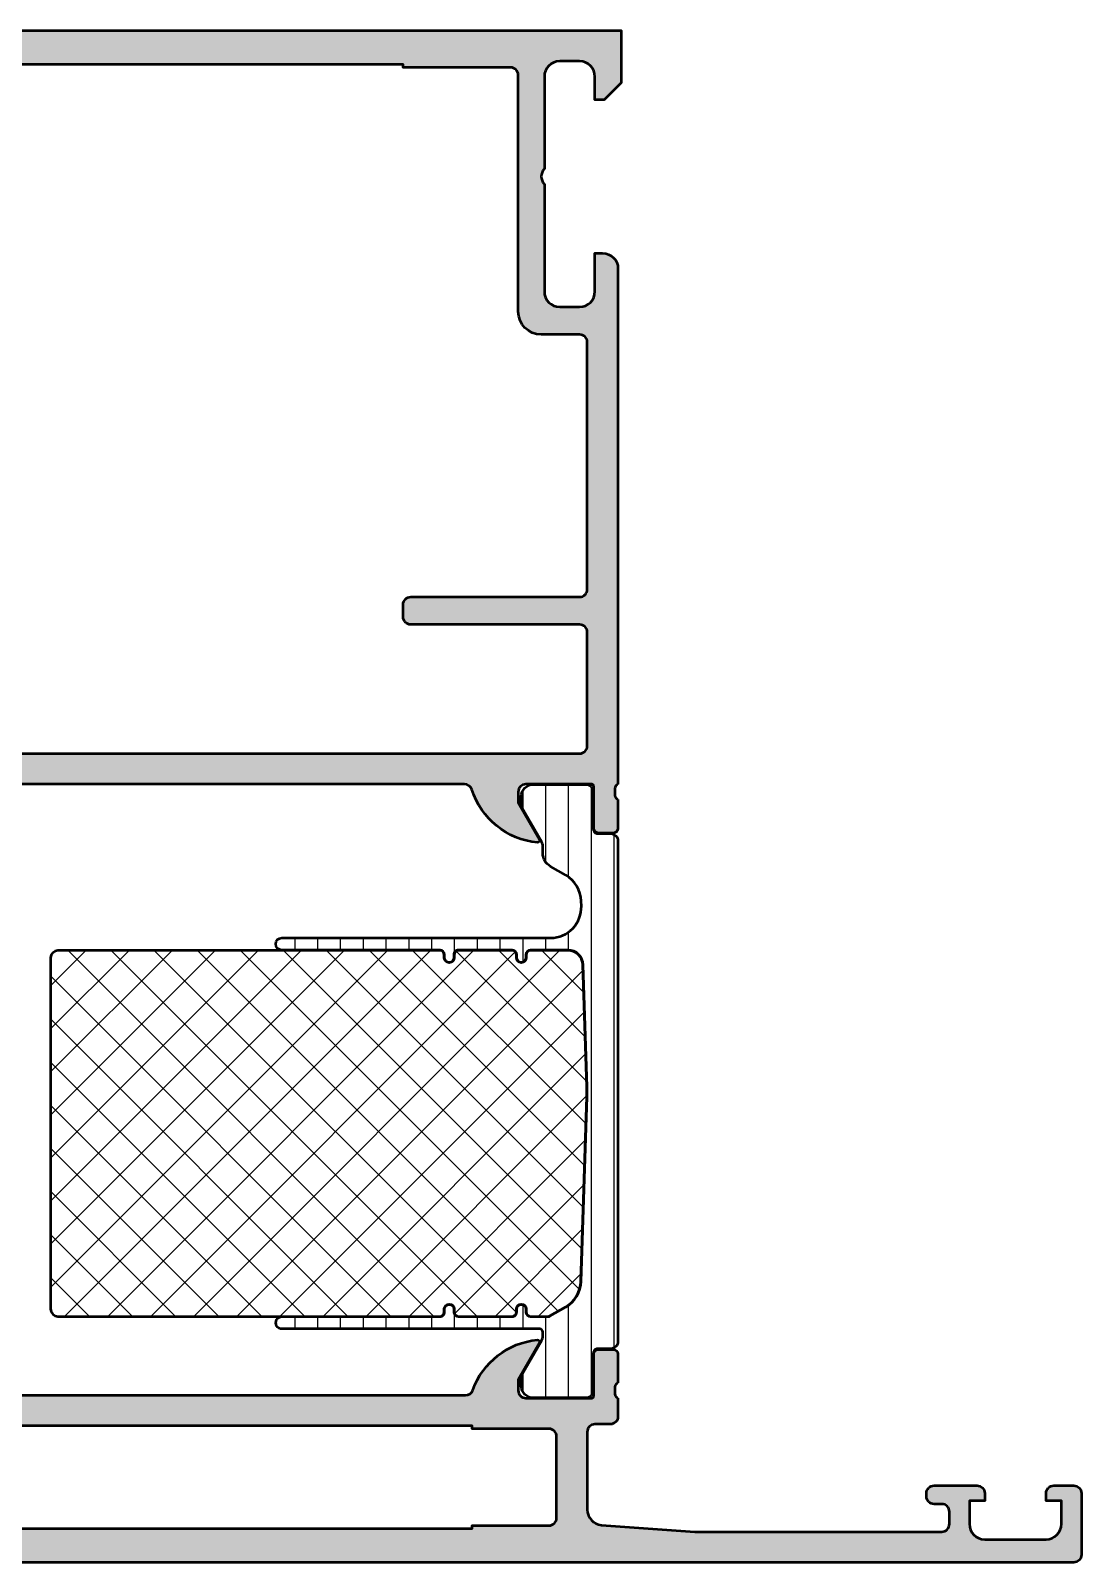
# Model space of a CAD drawing. Extents: x 0 to 130, y 0 to 100.
# Drawn here: x 61.5 to 130, y 0 to 99.8 of the extents above; entities that cross this region are included whole.
import ezdxf

# ---------------------------------------------------------------- set-up
doc = ezdxf.new("R2010")
doc.units = 0
for name, color, linetype, lineweight in [('0S-Alu contour', 7, 'Continuous', 50), ('0S-Alu hatch', 252, 'Continuous', 25), ('0S-Plastic contour', 254, 'Continuous', 50), ('0S-Plastic hatch', 253, 'Continuous', 25), ('0S-PT contour', 91, 'Continuous', 50), ('0S-PT hatch', 103, 'Continuous', 25)]:
    doc.layers.add(name, color=color, linetype=linetype, lineweight=lineweight)

# ---------------------------------------------------------------- blocks, each defined once
blk = doc.blocks.new('438720__6E49AAD1_812F_4431_8032_CE13B08789B0_')
at = {"layer": '0S-Alu hatch'}
h = blk.add_hatch(color=256, dxfattribs=at)
edge = h.paths.add_edge_path()
edge.add_arc((25.5, 97.1), 0.5, 0, 89.99999999999837)
edge.add_line((25.50000000000002, 97.60000000000001), (0.5, 97.60000000000001))
edge.add_ellipse((0.5, 98.10000000000002), major_axis=(-0.5, 0), ratio=1, start_angle=0, end_angle=90, ccw=False)
edge.add_line((0, 98.10000000000002), (0, 99.30000000000003))
edge.add_ellipse((0.4999999999999716, 99.29999999999998), major_axis=(-0.4999999999999716, 0), ratio=1, start_angle=269.9999999999935, end_angle=360, ccw=False)
edge.add_line((0.5000000000000285, 99.79999999999995), (100, 99.8))
edge.add_line((100, 99.8), (100, 96.4))
edge.add_line((100, 96.4), (98.9, 95.29999999999998))
edge.add_line((98.9, 95.29999999999998), (98.3, 95.29999999999998))
edge.add_line((98.3, 95.29999999999998), (98.3, 96.79999999999998))
edge.add_arc((97.3, 96.79999999999998), 1.000000000000003, 0, 90)
edge.add_line((97.3, 97.80000000000001), (96, 97.80000000000001))
edge.add_arc((96, 96.79999999999998), 1, 90, 180)
edge.add_line((95, 96.79999999999998), (95, 90.8))
edge.add_arc((95.525, 90.29999999999998), 0.724999999999999, 136.3971810272967, 223.6028189727033)
edge.add_line((95, 89.8), (95, 82.79999999999998))
edge.add_arc((96, 82.79999999999998), 1, 180, 270)
edge.add_line((96, 81.79999999999998), (97.3, 81.79999999999998))
edge.add_arc((97.3, 82.79999999999998), 1, 270, 360)
edge.add_line((98.3, 82.79999999999998), (98.3, 85.29999999999998))
edge.add_line((98.3, 85.29999999999998), (98.8, 85.29999999999998))
edge.add_ellipse((98.8, 84.29999999999998), major_axis=(-1, 0), ratio=1, start_angle=180, end_angle=270, ccw=False)
edge.add_line((99.8, 84.29999999999998), (99.8, 50.69999999999799))
edge.add_arc((99.87883644654246, 50.43247940800686), 0.2788950563253682, 106.419876419491, 181.1645893740978)
edge.add_line((99.59999900000147, 50.42681100000852), (99.59999900000147, 49.97321700000853))
edge.add_arc((99.87886709564464, 49.96755634053146), 0.2789255417371507, 178.8371299271119, 253.5754054446465)
edge.add_line((99.80000000000148, 49.70001300000852), (99.80000000000148, 47.82000200000001))
edge.add_ellipse((99.50000000000146, 47.82000200000001), major_axis=(-0.3000000000000078, 0), ratio=1, start_angle=90, end_angle=180, ccw=False)
edge.add_line((99.50000000000146, 47.520002), (98.5200256809587, 47.520002))
edge.add_ellipse((98.5200256809587, 47.82000200000001), major_axis=(-0.3000000000000043, 0), ratio=1, start_angle=0, end_angle=89.99999999999733, ccw=False)
edge.add_line((98.22002568095868, 47.820002), (98.22002568095868, 50.57999999999999))
edge.add_arc((98.10002568095764, 50.57999999999999), 0.1200000000010419, 0, 90)
edge.add_line((98.10002568095764, 50.70000000000104), (93.8, 50.70000000000102))
edge.add_arc((93.79999999999998, 50.20000000000102), 0.5, 89.99999999999837, 180)
edge.add_line((93.29999999999998, 50.20000000000102), (93.3, 49.50000000000102))
edge.add_line((93.3, 49.50000000000102), (94.68149545762235, 47.10717967697347))
edge.add_ellipse((94.5618802153517, 47.03811978464934), major_axis=(-0.1381197846482841, 0), ratio=1, start_angle=84.377422449204, end_angle=209.9999999999961, ccw=False)
edge.add_ellipse((95.03822324117381, 51.87660886184879), major_axis=(-4.999999999999929, 0), ratio=1, start_angle=17.74841635606981, end_angle=84.37742244920628, ccw=False)
edge.add_arc((89.80000000000146, 50.20000000000146), 0.4999999999985295, 17.74841635607268, 90.00000000000325)
edge.add_line((89.80000000000145, 50.69999999999999), (36.00000000000001, 50.69999999999978))
edge.add_arc((35.99999999999982, 50.20000000000041), 0.4999999999993677, 89.9999999999772, 162.2515836439081)
edge.add_ellipse((30.76177675882616, 51.87660886184838), major_axis=(-5.000000000000544, 0), ratio=1, start_angle=95.62257755079332, end_angle=162.2515836439298, ccw=False)
edge.add_ellipse((31.23811978464828, 47.0381197846483), major_axis=(-0.1381197846482827, 0), ratio=1, start_angle=-29.99999999999102, end_angle=95.6225775508019, ccw=False)
edge.add_line((31.11850454237762, 47.10717967697243), (32.5, 49.5))
edge.add_line((32.5, 49.5), (32.5, 50.20000000000001))
edge.add_arc((32, 50.2), 0.5, 0, 90)
edge.add_line((32, 50.7), (27.69997431904278, 50.7))
edge.add_arc((27.69997431904278, 50.57999999999999), 0.1199999999999974, 90, 180)
edge.add_line((27.57997431904278, 50.57999999999999), (27.57997431904278, 47.82000200000001))
edge.add_ellipse((27.27997431904277, 47.82000200000001), major_axis=(-0.3000000000000114, 0), ratio=1, start_angle=90, end_angle=180, ccw=False)
edge.add_line((27.27997431904277, 47.520002), (26.3, 47.520002))
edge.add_ellipse((26.3, 47.82000200000001), major_axis=(-0.3000000000000114, 0), ratio=1, start_angle=0, end_angle=90, ccw=False)
edge.add_line((25.99999999999999, 47.82000200000001), (25.99999999999999, 49.70001300000852))
edge.add_arc((25.92113290435682, 49.96755634053145), 0.2789255417371423, 286.4245945553538, 361.1628700728862)
edge.add_line((26.20000099999999, 49.97321700000851), (26.20000099999999, 50.42681100000853))
edge.add_arc((25.92116355345694, 50.43247940800688), 0.2788950563274373, 358.8354106259075, 433.5801235805125)
edge.add_line((25.99999999999996, 50.70000000000001), (26, 89.8))
edge.add_arc((25.47500000000001, 90.29999999999998), 0.7249999999999939, 316.3971810272959, 403.6028189727041)
edge.add_line((26, 90.8), (26, 97.1))
edge = h.paths.add_edge_path()
edge.add_line((35.69999999999999, 97.60000000000001), (35.69999999999999, 97.4))
edge.add_line((35.69999999999999, 97.4), (28.69999999999999, 97.40000000000003))
edge.add_arc((28.69999999999999, 96.90000000000003), 0.5, 90, 180)
edge.add_line((28.19999999999999, 96.90000000000003), (28.19999999999999, 63.4))
edge.add_arc((28.69999999999999, 63.40000000000001), 0.5, 180, 270)
edge.add_line((28.69999999999999, 62.90000000000001), (39.7, 62.89999999999999))
edge.add_ellipse((39.70000000000002, 62.40000000000001), major_axis=(-0.4999999999999858, 0), ratio=1, start_angle=180, end_angle=270.00000000000165, ccw=False)
edge.add_line((40.2, 62.40000000000001), (40.19999999999998, 61.60000000000001))
edge.add_ellipse((39.69999999999999, 61.60000000000001), major_axis=(-0.5, 0), ratio=1, start_angle=90, end_angle=180, ccw=False)
edge.add_line((39.69999999999999, 61.10000000000001), (28.7, 61.10000000000001))
edge.add_arc((28.69999999999999, 60.59999999999999), 0.5000000000000142, 89.99999999999837, 180)
edge.add_line((28.19999999999998, 60.59999999999999), (28.19999999999999, 53.2))
edge.add_arc((28.69999999999999, 53.20000000000001), 0.5, 180, 270)
edge.add_line((28.69999999999999, 52.70000000000001), (97.3, 52.69999999999998))
edge.add_arc((97.3, 53.19999999999997), 0.4999999999999929, 270, 360)
edge.add_line((97.79999999999998, 53.19999999999997), (97.80000000000001, 60.60000000000002))
edge.add_arc((97.3, 60.60000000000001), 0.5, 0, 90)
edge.add_line((97.3, 61.10000000000001), (86.3, 61.1))
edge.add_ellipse((86.3, 61.60000000000001), major_axis=(-0.5000000000000071, 0), ratio=1, start_angle=0, end_angle=90, ccw=False)
edge.add_line((85.80000000000001, 61.60000000000001), (85.8, 62.4))
edge.add_ellipse((86.3, 62.4), major_axis=(-0.5, 0), ratio=1, start_angle=270, end_angle=360, ccw=False)
edge.add_line((86.3, 62.9), (97.30000000000003, 62.9))
edge.add_arc((97.3, 63.39999999999999), 0.4999999999999929, 270.0000000000017, 360)
edge.add_line((97.79999999999998, 63.39999999999999), (97.80000000000001, 79.49999999999999))
edge.add_arc((97.3, 79.49999999999999), 0.5, 0, 90)
edge.add_line((97.3, 79.99999999999999), (94.79999999999998, 80))
edge.add_ellipse((94.80000000000003, 81.5), major_axis=(-1.5, 0), ratio=1, start_angle=0, end_angle=89.99999999999898, ccw=False)
edge.add_line((93.30000000000001, 81.5), (93.30000000000001, 96.90000000000003))
edge.add_arc((92.79999999999998, 96.90000000000003), 0.5000000000000071, 0, 90)
edge.add_line((92.79999999999998, 97.40000000000003), (85.80000000000001, 97.4))
edge.add_line((85.80000000000001, 97.4), (85.8, 97.60000000000001))
edge.add_line((85.8, 97.60000000000001), (35.69999999999999, 97.60000000000001))
at = {"layer": '0S-Alu contour', "color": 7}
for points in [[(0, 98.10000000000002), (0, 99.30000000000003)], [(0.5000000000000285, 99.79999999999995), (100, 99.8), (100, 96.4), (98.9, 95.29999999999998), (98.3, 95.29999999999998), (98.3, 96.79999999999998)], [(25.50000000000002, 97.60000000000001), (0.5, 97.60000000000001)], [(26, 90.8), (26, 97.1)], [(28.19999999999999, 96.90000000000003), (28.19999999999999, 63.4)], [(35.69999999999999, 97.60000000000001), (35.69999999999999, 97.4), (28.69999999999999, 97.40000000000003)], [(92.79999999999998, 97.40000000000003), (85.80000000000001, 97.4), (85.8, 97.60000000000001), (35.69999999999999, 97.60000000000001)], [(93.30000000000001, 81.5), (93.30000000000001, 96.90000000000003)], [(97.3, 97.80000000000001), (96, 97.80000000000001)], [(95, 96.79999999999998), (95, 90.8)], [(25.99999999999996, 50.70000000000001), (26, 89.8)], [(95, 89.8), (95, 82.79999999999998)], [(98.3, 82.79999999999998), (98.3, 85.29999999999998), (98.8, 85.29999999999998)], [(99.8, 84.29999999999998), (99.8, 50.69999999999799)], [(96, 81.79999999999998), (97.3, 81.79999999999998)], [(97.3, 79.99999999999999), (94.79999999999998, 80)], [(97.79999999999998, 63.39999999999999), (97.80000000000001, 79.49999999999999)], [(28.69999999999999, 62.90000000000001), (39.7, 62.89999999999999)], [(86.3, 62.9), (97.30000000000003, 62.9)], [(40.2, 62.40000000000001), (40.19999999999998, 61.60000000000001)], [(85.80000000000001, 61.60000000000001), (85.8, 62.4)], [(39.69999999999999, 61.10000000000001), (28.7, 61.10000000000001)], [(97.3, 61.10000000000001), (86.3, 61.1)], [(28.19999999999998, 60.59999999999999), (28.19999999999999, 53.2)], [(97.79999999999998, 53.19999999999997), (97.80000000000001, 60.60000000000002)], [(28.69999999999999, 52.70000000000001), (97.3, 52.69999999999998)], [(26.20000099999999, 49.97321700000851), (26.20000099999999, 50.42681100000853)], [(27.57997431904278, 50.57999999999999), (27.57997431904278, 47.82000200000001)], [(32, 50.7), (27.69997431904278, 50.7)], [(31.11850454237762, 47.10717967697243), (32.5, 49.5), (32.5, 50.20000000000001)], [(89.80000000000145, 50.69999999999999), (36.00000000000001, 50.69999999999978)], [(93.29999999999998, 50.20000000000102), (93.3, 49.50000000000102), (94.68149545762235, 47.10717967697347)], [(98.10002568095764, 50.70000000000104), (93.8, 50.70000000000102)], [(98.22002568095868, 47.820002), (98.22002568095868, 50.57999999999999)], [(99.59999900000147, 50.42681100000852), (99.59999900000147, 49.97321700000853)], [(25.99999999999999, 47.82000200000001), (25.99999999999999, 49.70001300000852)], [(99.80000000000148, 49.70001300000852), (99.80000000000148, 47.82000200000001)], [(27.27997431904277, 47.520002), (26.3, 47.520002)], [(99.50000000000146, 47.520002), (98.5200256809587, 47.520002)]]:
    blk.add_lwpolyline(points, dxfattribs=at)
at = {"layer": '0S-Alu contour', "color": 7, "extrusion": (0, 0, -1)}
for centre, radius, start, end in [((-0.4999999999999716, 99.29999999999998), 0.4999999999999716, 0, 90.00000000000651), ((-0.5, 98.10000000000002), 0.5, 270, 0), ((-98.8, 84.29999999999998), 1, 90, 180), ((-94.80000000000003, 81.5), 1.5, 270.0000000000011, 0), ((-39.70000000000002, 62.40000000000001), 0.4999999999999858, 89.99999999999837, 180), ((-86.3, 62.4), 0.5, 0, 90), ((-39.69999999999999, 61.60000000000001), 0.5, 180, 270), ((-86.3, 61.60000000000001), 0.5000000000000071, 270, 0), ((-30.76177675882616, 51.87660886184838), 5.000000000000544, 197.7484163560703, 264.3774224492067), ((-95.03822324117381, 51.87660886184879), 4.999999999999929, 275.6225775507937, 342.2515836439302), ((-26.3, 47.82000200000001), 0.3000000000000114, 270, 0), ((-27.27997431904277, 47.82000200000001), 0.3000000000000114, 180, 270), ((-31.23811978464828, 47.0381197846483), 0.1381197846482827, 264.3774224491981, 29.99999999999099), ((-94.5618802153517, 47.03811978464934), 0.1381197846482841, 150.0000000000039, 275.622577550796), ((-98.5200256809587, 47.82000200000001), 0.3000000000000043, 270.0000000000027, 0), ((-99.50000000000146, 47.82000200000001), 0.3000000000000078, 180, 270)]:
    blk.add_arc(centre, radius, start, end, dxfattribs=at)
at = {"layer": '0S-Alu contour', "color": 7}
for centre, radius, start, end in [((25.5, 97.1), 0.5, 0, 89.99999999999837), ((28.69999999999999, 96.90000000000003), 0.5, 90, 180), ((92.79999999999998, 96.90000000000003), 0.5000000000000071, 0, 90), ((96, 96.79999999999998), 1, 90, 180), ((97.3, 96.79999999999998), 1.000000000000003, 0, 90), ((25.47500000000001, 90.29999999999998), 0.7249999999999939, 316.3971810272959, 43.6028189727041), ((95.525, 90.29999999999998), 0.724999999999999, 136.3971810272967, 223.6028189727033), ((96, 82.79999999999998), 1, 180, 270), ((97.3, 82.79999999999998), 1, 270, 0), ((97.3, 79.49999999999999), 0.5, 0, 90), ((28.69999999999999, 63.40000000000001), 0.5, 180, 270), ((97.3, 63.39999999999999), 0.4999999999999929, 270.0000000000017, 0), ((28.69999999999999, 60.59999999999999), 0.5000000000000142, 89.99999999999837, 180), ((97.3, 60.60000000000001), 0.5, 0, 90), ((28.69999999999999, 53.20000000000001), 0.5, 180, 270), ((97.3, 53.19999999999997), 0.4999999999999929, 270, 0), ((25.92116355345694, 50.43247940800688), 0.2788950563274373, 358.8354106259075, 73.58012358051246), ((25.92113290435682, 49.96755634053145), 0.2789255417371423, 286.4245945553538, 1.162870072886224), ((27.69997431904278, 50.57999999999999), 0.1199999999999974, 90, 180), ((32, 50.2), 0.5, 0, 90), ((35.99999999999982, 50.20000000000041), 0.4999999999993677, 89.9999999999772, 162.2515836439081), ((89.80000000000146, 50.20000000000146), 0.4999999999985295, 17.74841635607268, 90.00000000000325), ((93.79999999999998, 50.20000000000102), 0.5, 89.99999999999837, 180), ((98.10002568095764, 50.57999999999999), 0.1200000000010419, 0, 90), ((99.87883644654246, 50.43247940800686), 0.2788950563253682, 106.419876419491, 181.1645893740978), ((99.87886709564464, 49.96755634053146), 0.2789255417371507, 178.8371299271119, 253.5754054446465)]:
    blk.add_arc(centre, radius, start, end, dxfattribs=at)
blk = doc.blocks.new('438260__E62A74D0_E7CB_4DF2_B206_AFF702204DF1_')
at = {"layer": '0S-Alu hatch'}
h = blk.add_hatch(color=256, dxfattribs=at)
edge = h.paths.add_edge_path()
edge.add_ellipse((0.4999999999999716, 1.500000000000044), major_axis=(-0.4999999999999716, 0), ratio=1, start_angle=270.00000000000324, end_angle=360, ccw=False)
edge.add_line((0.4999999999999432, 2.000000000000015), (25.5, 2.000000000000015))
edge.add_arc((25.49999999999999, 2.500000000000023), 0.500000000000008, 270.0000000000017, 360)
edge.add_line((26, 2.500000000000034), (26.00000000000003, 10.70000000000003))
edge.add_arc((25.92116355345698, 10.9675205919931), 0.2788950563273956, 286.4198764194961, 361.1645893741019)
edge.add_line((26.20000099999999, 10.9731889999915), (26.20000099999999, 11.42678299999149))
edge.add_arc((25.92113290435684, 11.43244365946854), 0.278925541737129, 358.8371299271154, 433.5754054446483)
edge.add_line((25.99999999999999, 11.69998699999146), (25.99999999999997, 13.57999800000001))
edge.add_ellipse((26.29999999999997, 13.57999799999999), major_axis=(-0.2999999999999971, 0), ratio=1, start_angle=269.99999999999727, end_angle=360, ccw=False)
edge.add_line((26.29999999999999, 13.87999799999999), (27.27997431904278, 13.87999799999999))
edge.add_ellipse((27.2799743190428, 13.57999799999999), major_axis=(-0.2999999999999989, 0), ratio=1, start_angle=180, end_angle=270.00000000000273, ccw=False)
edge.add_line((27.57997431904279, 13.57999800000001), (27.57997431904279, 10.81999999999998))
edge.add_arc((27.69997431904277, 10.81999999999998), 0.1199999999999761, 180, 269.9999999999932)
edge.add_line((27.69997431904275, 10.7), (31.99999999999997, 10.70000000000001))
edge.add_arc((32, 11.20000000000007), 0.5000000000000551, 269.9999999999968, 360)
edge.add_line((32.50000000000006, 11.20000000000004), (32.50000000000002, 11.9))
edge.add_line((32.50000000000002, 11.9), (31.11850454237765, 14.29282032302756))
edge.add_ellipse((31.23811978464829, 14.3618802153517), major_axis=(-0.1381197846482745, 0), ratio=1, start_angle=-95.62257755079628, end_angle=30.000000000001023, ccw=False)
edge.add_ellipse((30.76177675882624, 9.523391138152375), major_axis=(-4.99999999999979, 0), ratio=1, start_angle=199.9500996320586, end_angle=264.3774224492068, ccw=False)
edge.add_arc((35.93172252059527, 11.40000000000015), 0.5000000000001358, 199.950099632059, 270)
edge.add_line((35.93172252059527, 10.90000000000002), (89.86827747940472, 10.90000000000001))
edge.add_arc((89.86827747940465, 11.39999999999997), 0.4999999999999556, 270.0000000000098, 340.0499003679493)
edge.add_ellipse((95.03822324117374, 9.52339113815216), major_axis=(-5.000000000000032, 0), ratio=1, start_angle=275.62257755079276, end_angle=340.0499003679405, ccw=False)
edge.add_ellipse((94.5618802153517, 14.36188021535171), major_axis=(-0.1381197846482936, 0), ratio=1, start_angle=149.9999999999995, end_angle=275.6225775507955, ccw=False)
edge.add_line((94.68149545762235, 14.29282032302757), (93.3, 11.9))
edge.add_line((93.3, 11.9), (93.3, 11.20000000000002))
edge.add_arc((93.8, 11.20000000000001), 0.5000000000000071, 180, 269.9999999999968)
edge.add_line((93.79999999999998, 10.70000000000001), (98.10002568095724, 10.70000000000001))
edge.add_arc((98.10002568095724, 10.81999999999999), 0.1199999999999779, 270, 360)
edge.add_line((98.2200256809572, 10.81999999999999), (98.2200256809572, 13.57999799999999))
edge.add_ellipse((98.5200256809572, 13.57999799999999), major_axis=(-0.3000000000000043, 0), ratio=1, start_angle=269.99999999999727, end_angle=360, ccw=False)
edge.add_line((98.52002568095722, 13.87999799999999), (99.50000000000001, 13.87999799999999))
edge.add_ellipse((99.49999999999999, 13.57999799999999), major_axis=(-0.3000000000000024, 0), ratio=1, start_angle=180, end_angle=269.99999999999727, ccw=False)
edge.add_line((99.79999999999998, 13.57999799999999), (99.8, 11.69998699999149))
edge.add_arc((99.87886709564316, 11.43244365946854), 0.2789255417371508, 106.4245945553533, 181.1628700728859)
edge.add_line((99.599999, 11.42678299999149), (99.599999, 10.97318899999149))
edge.add_arc((99.87883644654305, 10.9675205919931), 0.2788950563274379, 178.8354106259015, 253.5801235805065)
edge.add_line((99.8, 10.69999999999998), (99.8, 9.500000000000007))
edge.add_ellipse((99.30000000000001, 9.500000000000004), major_axis=(-0.4999999999999894, 0), ratio=1, start_angle=90, end_angle=180, ccw=False)
edge.add_line((99.30000000000001, 9.000000000000014), (98.30000000000001, 9.000000000000014))
edge.add_arc((98.30000000000001, 8.500000000000025), 0.4999999999999894, 90, 180)
edge.add_line((97.80000000000001, 8.500000000000027), (97.80000000000001, 3.4311192034013))
edge.add_arc((98.80000000000003, 3.431119203401302), 1, 180, 265.9143832200247)
edge.add_line((98.7287529500121, 2.433660503570568), (104.8, 2.000000000000001))
edge.add_line((104.8, 2.000000000000001), (120.9, 1.999999999999998))
edge.add_arc((120.9, 2.499999999999998), 0.4999999999999996, 270, 360)
edge.add_line((121.4, 2.499999999999996), (121.4, 3.299999999999998))
edge.add_arc((120.9, 3.299999999999998), 0.5, 0, 90)
edge.add_line((120.9, 3.799999999999998), (120.4, 3.799999999999998))
edge.add_ellipse((120.4, 4.299999999999998), major_axis=(-0.5, 0), ratio=1, start_angle=0, end_angle=90, ccw=False)
edge.add_line((119.9, 4.299999999999999), (119.9, 4.5))
edge.add_ellipse((120.4, 4.500000000000003), major_axis=(-0.4999999999999965, 0), ratio=1, start_angle=269.9999999999984, end_angle=360, ccw=False)
edge.add_line((120.4, 5), (123.2, 4.999999999999999))
edge.add_ellipse((123.2, 4.5), major_axis=(-0.4999999999999992, 0), ratio=1, start_angle=180, end_angle=270, ccw=False)
edge.add_line((123.7, 4.5), (123.7, 3.999999999999999))
edge.add_line((123.7, 3.999999999999999), (122.7, 3.999999999999999))
edge.add_line((122.7, 3.999999999999999), (122.7, 2.499999999999997))
edge.add_arc((123.7, 2.499999999999999), 1, 180, 270)
edge.add_line((123.7, 1.499999999999999), (127.7, 1.499999999999999))
edge.add_arc((127.7, 2.499999999999999), 1, 270, 360)
edge.add_line((128.7, 2.499999999999999), (128.7, 3.999999999999998))
edge.add_line((128.7, 3.999999999999998), (127.7, 3.999999999999999))
edge.add_line((127.7, 3.999999999999999), (127.7, 4.499999999999999))
edge.add_ellipse((128.2, 4.499999999999999), major_axis=(-0.5000000000000018, 0), ratio=1, start_angle=270, end_angle=360, ccw=False)
edge.add_line((128.2, 5), (129.5, 5.000000000000001))
edge.add_ellipse((129.5, 4.499999999999999), major_axis=(-0.5000000000000027, 0), ratio=1, start_angle=180, end_angle=270, ccw=False)
edge.add_line((130, 4.499999999999999), (130, 0.5))
edge.add_ellipse((129.5, 0.5), major_axis=(-0.5, 0), ratio=1, start_angle=90, end_angle=180, ccw=False)
edge.add_line((129.5, 0), (0.5, 1.58e-14))
edge.add_ellipse((0.5, 0.5000000000000169), major_axis=(-0.5000000000000011, 0), ratio=1, start_angle=0, end_angle=90, ccw=False)
edge.add_line((0, 0.5000000000000309), (0, 1.50000000000003))
edge = h.paths.add_edge_path()
edge.add_line((35.5, 8.900000000000013), (35.50000000000003, 8.700000000000014))
edge.add_line((35.50000000000003, 8.700000000000014), (28.49999999999999, 8.700000000000014))
edge.add_arc((28.49999999999997, 8.199999999999992), 0.5000000000000214, 89.99999999999837, 180)
edge.add_line((27.99999999999994, 8.200000000000003), (28, 2.900000000000046))
edge.add_arc((28.50000000000001, 2.90000000000003), 0.5000000000000142, 180, 269.9999999999984)
edge.add_line((28.5, 2.400000000000016), (35.5, 2.400000000000015))
edge.add_line((35.5, 2.400000000000015), (35.5, 2.200000000000016))
edge.add_line((35.5, 2.200000000000016), (90.30000000000001, 2.200000000000016))
edge.add_line((90.30000000000001, 2.200000000000016), (90.29999999999998, 2.400000000000016))
edge.add_line((90.29999999999998, 2.400000000000016), (95.29999999999998, 2.400000000000016))
edge.add_arc((95.29999999999998, 2.900000000000022), 0.5000000000000058, 270, 360)
edge.add_line((95.79999999999998, 2.900000000000019), (95.80000000000001, 8.200000000000014))
edge.add_arc((95.30000000000001, 8.200000000000008), 0.5000000000000071, 0, 90.0000000000016)
edge.add_line((95.29999999999998, 8.700000000000015), (90.29999999999998, 8.700000000000014))
edge.add_line((90.29999999999998, 8.700000000000014), (90.29999999999998, 8.900000000000013))
edge.add_line((90.29999999999998, 8.900000000000013), (35.5, 8.900000000000013))
at = {"layer": '0S-Alu contour', "color": 7}
for points in [[(32.50000000000006, 11.20000000000004), (32.50000000000002, 11.9), (31.11850454237765, 14.29282032302756)], [(94.68149545762235, 14.29282032302757), (93.3, 11.9), (93.3, 11.20000000000002)], [(25.99999999999999, 11.69998699999146), (25.99999999999997, 13.57999800000001)], [(26.29999999999999, 13.87999799999999), (27.27997431904278, 13.87999799999999)], [(27.57997431904279, 13.57999800000001), (27.57997431904279, 10.81999999999998)], [(98.2200256809572, 10.81999999999999), (98.2200256809572, 13.57999799999999)], [(98.52002568095722, 13.87999799999999), (99.50000000000001, 13.87999799999999)], [(99.79999999999998, 13.57999799999999), (99.8, 11.69998699999149)], [(26.20000099999999, 10.9731889999915), (26.20000099999999, 11.42678299999149)], [(99.599999, 11.42678299999149), (99.599999, 10.97318899999149)], [(26, 2.500000000000034), (26.00000000000003, 10.70000000000003)], [(27.69997431904275, 10.7), (31.99999999999997, 10.70000000000001)], [(35.93172252059527, 10.90000000000002), (89.86827747940472, 10.90000000000001)], [(93.79999999999998, 10.70000000000001), (98.10002568095724, 10.70000000000001)], [(99.8, 10.69999999999998), (99.8, 9.500000000000007)], [(99.30000000000001, 9.000000000000014), (98.30000000000001, 9.000000000000014)], [(27.99999999999994, 8.200000000000003), (28, 2.900000000000046)], [(35.5, 8.900000000000013), (35.50000000000003, 8.700000000000014), (28.49999999999999, 8.700000000000014)], [(95.29999999999998, 8.700000000000015), (90.29999999999998, 8.700000000000014), (90.29999999999998, 8.900000000000013), (35.5, 8.900000000000013)], [(95.79999999999998, 2.900000000000019), (95.80000000000001, 8.200000000000014)], [(97.80000000000001, 8.500000000000027), (97.80000000000001, 3.4311192034013)], [(120.4, 5), (123.2, 4.999999999999999)], [(128.2, 5), (129.5, 5.000000000000001)], [(119.9, 4.299999999999999), (119.9, 4.5)], [(123.7, 4.5), (123.7, 3.999999999999999), (122.7, 3.999999999999999), (122.7, 2.499999999999997)], [(128.7, 2.499999999999999), (128.7, 3.999999999999998), (127.7, 3.999999999999999), (127.7, 4.499999999999999)], [(130, 4.499999999999999), (130, 0.5)], [(120.9, 3.799999999999998), (120.4, 3.799999999999998)], [(121.4, 2.499999999999996), (121.4, 3.299999999999998)], [(0.4999999999999432, 2.000000000000015), (25.5, 2.000000000000015)], [(28.5, 2.400000000000016), (35.5, 2.400000000000015), (35.5, 2.200000000000016), (90.30000000000001, 2.200000000000016), (90.29999999999998, 2.400000000000016), (95.29999999999998, 2.400000000000016)], [(98.7287529500121, 2.433660503570568), (104.8, 2.000000000000001), (120.9, 1.999999999999998)], [(0, 0.5000000000000309), (0, 1.50000000000003)], [(123.7, 1.499999999999999), (127.7, 1.499999999999999)], [(129.5, 0), (0.5, 1.58e-14)]]:
    blk.add_lwpolyline(points, dxfattribs=at)
at = {"layer": '0S-Alu contour', "color": 7, "extrusion": (0, 0, -1)}
for centre, radius, start, end in [((-31.23811978464829, 14.3618802153517), 0.1381197846482745, 329.999999999999, 95.6225775507963), ((-30.76177675882624, 9.523391138152375), 4.999999999999791, 95.6225775507932, 160.0499003679414), ((-95.03822324117374, 9.52339113815216), 5.000000000000032, 19.9500996320595, 84.37742244920723), ((-94.5618802153517, 14.36188021535171), 0.1381197846482936, 84.37742244920452, 210.0000000000005), ((-26.29999999999997, 13.57999799999999), 0.2999999999999971, 0, 90.00000000000273), ((-27.2799743190428, 13.57999799999999), 0.2999999999999989, 89.99999999999729, 180), ((-98.5200256809572, 13.57999799999999), 0.3000000000000043, 0, 90.00000000000273), ((-99.49999999999999, 13.57999799999999), 0.3000000000000025, 90.00000000000273, 180), ((-99.30000000000001, 9.500000000000004), 0.4999999999999894, 180, 270), ((-120.4, 4.500000000000003), 0.4999999999999965, 0, 90.0000000000016), ((-123.2, 4.5), 0.4999999999999992, 90, 180), ((-128.2, 4.499999999999999), 0.5000000000000018, 0, 90), ((-129.5, 4.499999999999999), 0.5000000000000027, 90, 180), ((-120.4, 4.299999999999998), 0.5, 270, 0), ((-0.4999999999999716, 1.500000000000044), 0.4999999999999716, 0, 89.99999999999675), ((-0.5, 0.5000000000000169), 0.5000000000000011, 270, 0), ((-129.5, 0.5), 0.5, 180, 270)]:
    blk.add_arc(centre, radius, start, end, dxfattribs=at)
at = {"layer": '0S-Alu contour', "color": 7}
for centre, radius, start, end in [((25.92113290435684, 11.43244365946854), 0.278925541737129, 358.8371299271154, 73.57540544464831), ((32, 11.20000000000007), 0.5000000000000551, 269.9999999999968, 0), ((35.93172252059527, 11.40000000000015), 0.5000000000001358, 199.950099632059, 270), ((89.86827747940465, 11.39999999999997), 0.4999999999999556, 270.0000000000098, 340.0499003679493), ((93.8, 11.20000000000001), 0.5000000000000071, 180, 269.9999999999968), ((99.87886709564316, 11.43244365946854), 0.2789255417371508, 106.4245945553533, 181.1628700728859), ((25.92116355345698, 10.9675205919931), 0.2788950563273956, 286.4198764194961, 1.164589374101931), ((27.69997431904277, 10.81999999999998), 0.1199999999999761, 180, 269.9999999999932), ((98.10002568095724, 10.81999999999999), 0.1199999999999779, 270, 0), ((99.87883644654305, 10.9675205919931), 0.2788950563274379, 178.8354106259015, 253.5801235805065), ((98.30000000000001, 8.500000000000025), 0.4999999999999894, 90, 180), ((28.49999999999997, 8.199999999999992), 0.5000000000000214, 89.99999999999837, 180), ((95.30000000000001, 8.200000000000008), 0.5000000000000071, 0, 90.0000000000016), ((98.80000000000003, 3.431119203401302), 1, 180, 265.9143832200247), ((120.9, 3.299999999999998), 0.5, 0, 90), ((25.49999999999999, 2.500000000000023), 0.500000000000008, 270.0000000000017, 0), ((28.50000000000001, 2.90000000000003), 0.5000000000000142, 180, 269.9999999999984), ((95.29999999999998, 2.900000000000022), 0.5000000000000058, 270, 0), ((120.9, 2.499999999999998), 0.4999999999999996, 270, 0), ((123.7, 2.499999999999999), 1, 180, 270), ((127.7, 2.499999999999999), 1, 270, 0)]:
    blk.add_arc(centre, radius, start, end, dxfattribs=at)
blk = doc.blocks.new('284257__BD6B4431_4747_45FA_B065_72973AF54574___D8678739_141C_4124_A7E1_03363423B06B_')
at = {"layer": '0S-Plastic hatch'}
h = blk.add_hatch(dxfattribs=at)
h.set_pattern_fill('ANSI31', color=256, scale=0.4680000000000001, angle=45, style=0)
h.set_pattern_definition([(90, (0, 0), (-1.4859, 0), [])])
edge = h.paths.add_edge_path()
edge.add_line((97.41106247369316, 42.75559952749445), (97.39999999999996, 43.09269102415574))
edge.add_arc((95.4009042560165, 43.03255612258072), 2.000000000000048, 1.722997710510562, 60.00000534461142)
edge.add_line((96.40090409444898, 44.7646070234307), (95.40000008078373, 45.34247909649656))
edge.add_ellipse((95.89999999999998, 46.20850454692146), major_axis=(-0.9999999999999598, 0), ratio=1, start_angle=0, end_angle=60.00000534460838, ccw=False)
edge.add_line((94.9, 46.20850454692147), (94.90000000000387, 46.68130657799197))
edge.add_arc((94.39999999988193, 46.68130657799212), 0.500000000121915, 0, 28.99999999997941)
edge.add_line((94.83730985355837, 46.92371138817424), (93.49999999999999, 49.24000000000012))
edge.add_line((93.49999999999999, 49.24000000000012), (93.49999999999999, 49.8900000000001))
edge.add_ellipse((94.29999999999997, 49.88999999999997), major_axis=(-0.7999999999999972, 0), ratio=1, start_angle=269.9999999999949, end_angle=360, ccw=False)
edge.add_line((94.30000000000005, 50.68999999999997), (97.69000061032914, 50.69000000000002))
edge.add_ellipse((97.69000061032915, 50.19000000000001), major_axis=(-0.5000000000000142, 0), ratio=1, start_angle=179.9920752627074, end_angle=270.00000000000165, ccw=False)
edge.add_line((98.19000060554657, 50.1899308436214), (98.18966867240577, 47.79005722290702))
edge.add_arc((98.48966866953614, 47.79001572907985), 0.2999999999999301, 179.9920752627072, 270.0000000000135)
edge.add_line((98.48966866953621, 47.49001572907993), (99.30000000000005, 47.49001572907991))
edge.add_ellipse((99.30000000000005, 46.99001572907994), major_axis=(-0.4999999999999645, 0), ratio=1, start_angle=180, end_angle=269.9999999999984, ccw=False)
edge.add_line((99.8, 46.99001572907991), (99.8, 14.40998427092))
edge.add_ellipse((99.29999999999998, 14.40998427092007), major_axis=(-0.5000000000000071, 0), ratio=1, start_angle=89.99999999998857, end_angle=180, ccw=False)
edge.add_line((99.29999999999988, 13.90998427092006), (98.48966866953621, 13.90998427092007))
edge.add_arc((98.48966866953624, 13.60998427092018), 0.2999999999998959, 90.00000000000543, 180.0079246230968)
edge.add_line((98.18966867240582, 13.60994277769079), (98.19000060076426, 11.21006915538234))
edge.add_ellipse((97.69000060554674, 11.21000000000005), major_axis=(-0.5000000000000027, 0), ratio=1, start_angle=90.00000000000648, end_angle=180.0079246230509, ccw=False)
edge.add_line((97.69000060554679, 10.71000000000005), (94.30000000000013, 10.70999999999999))
edge.add_ellipse((94.3000000000001, 11.51000000000004), major_axis=(-0.800000000000054, 0), ratio=1, start_angle=0, end_angle=90.00000000000102, ccw=False)
edge.add_line((93.50000000000004, 11.51000000000006), (93.50000000000004, 12.16000000000031))
edge.add_line((93.50000000000004, 12.16000000000031), (94.83730985350952, 14.47628861174149))
edge.add_arc((94.39999999949583, 14.71869342211108), 0.500000000507783, 330.9999999999673, 360)
edge.add_line((94.90000000000362, 14.71869342211082), (94.89999999999996, 15.01000000000016))
edge.add_arc((94.70000000000005, 15.01000000000015), 0.1999999999999247, 0, 90.00000000000406)
edge.add_line((94.70000000000005, 15.21000000000008), (77.90047367433242, 15.21000000000003))
edge.add_ellipse((77.90047367433247, 15.61000000000003), major_axis=(-0.3999999999999986, 0), ratio=1, start_angle=-90.00000000000807, end_angle=89.99999999999193, ccw=False)
edge.add_line((77.90047367433253, 16.01000000000003), (88.20047367433249, 16.0100000000001))
edge.add_arc((88.2004736743325, 16.31000000000009), 0.29999999999999, 269.9999999999973, 360)
edge.add_line((88.5004736743325, 16.31000000000013), (88.5004736743325, 16.51000000000013))
edge.add_ellipse((88.80047367433251, 16.5100000000001), major_axis=(-0.3000000000000114, 0), ratio=1, start_angle=180, end_angle=360, ccw=False)
edge.add_line((89.10047367433252, 16.51000000000006), (89.10047367433246, 16.31000000000021))
edge.add_arc((89.40047367433252, 16.31000000000013), 0.300000000000054, 180, 269.999999999981)
edge.add_line((89.40047367433242, 16.01000000000007), (92.90000068456241, 16.01000000000006))
edge.add_arc((92.90000068456241, 16.30999976147991), 0.299999761479846, 269.9999999999973, 360)
edge.add_line((93.20000044604225, 16.30999976147996), (93.20000044604225, 16.50999976147996))
edge.add_ellipse((93.50000044604226, 16.50999976147992), major_axis=(-0.3000000000000114, 0), ratio=1, start_angle=180, end_angle=360, ccw=False)
edge.add_line((93.80000044604228, 16.50999976147989), (93.80000044604223, 16.30999976148004))
edge.add_arc((94.10000020752211, 16.30999976147997), 0.2999997614798815, 180, 269.9999999999838)
edge.add_line((94.10000020752203, 16.01000000000009), (95.26410161520037, 16.01000000000009))
edge.add_arc((95.2641016152003, 16.20999999963147), 0.1999999996313804, 270.0000000000204, 300.00000000002)
edge.add_line((95.36410161501605, 16.03679491919385), (96.40090409830678, 16.63539298302524))
edge.add_arc((95.4009042637357, 18.36744387718721), 1.999999992277371, 299.9999946553869, 358.2770022894869)
edge.add_line((97.39999999999996, 18.3073089758443), (97.79461942996402, 30.33200236252829))
edge.add_arc((87.79999999999589, 30.65999999999968), 10.00000000000415, 358.1203748410089, 361.879625159001)
edge.add_line((97.79461942996396, 30.9879976374728), (97.53684507864595, 38.92279976374725))
edge.add_arc((96.53738313564946, 38.89000000000007), 1.000000000000094, 1.879625158993783, 89.99999999999675)
edge.add_line((96.53738313564952, 39.89000000000017), (94.09999999999994, 39.89000000000009))
edge.add_arc((94.09999999999997, 39.59000000000012), 0.2999999999999687, 90.00000000000273, 180)
edge.add_line((93.8, 39.59000000000012), (93.8, 39.39000000000009))
edge.add_ellipse((93.50000000000001, 39.39000000000008), major_axis=(-0.2999999999999829, 0), ratio=1, start_angle=0, end_angle=180, ccw=False)
edge.add_line((93.20000000000003, 39.39000000000007), (93.20000000000003, 39.59000000000003))
edge.add_arc((92.90000000000003, 39.59000000000008), 0.29999999999999, 0, 89.99999999999186)
edge.add_line((92.90000000000008, 39.89000000000007), (89.40047367433247, 39.89000000000009))
edge.add_arc((89.40047367433246, 39.5900000000001), 0.29999999999999, 89.99999999999729, 180)
edge.add_line((89.10047367433246, 39.59000000000013), (89.10047367433246, 39.3900000000001))
edge.add_ellipse((88.80047367433247, 39.39000000000009), major_axis=(-0.2999999999999829, 0), ratio=1, start_angle=0, end_angle=180, ccw=False)
edge.add_line((88.5004736743325, 39.39000000000009), (88.5004736743325, 39.59000000000005))
edge.add_arc((88.2004736743325, 39.5900000000001), 0.2999999999999971, 0, 89.99999999999186)
edge.add_line((88.20047367433254, 39.8900000000001), (77.90047367433247, 39.8900000000001))
edge.add_ellipse((77.90047367433245, 40.29000000000009), major_axis=(-0.3999999999999915, 0), ratio=1, start_angle=-89.99999999999591, end_angle=90.00000000000409, ccw=False)
edge.add_line((77.90047367433242, 40.69000000000008), (95.41213858770031, 40.68999999999997))
edge.add_arc((95.4121385877003, 42.69000000000002), 2.000000000000056, 270.0000000000004, 361.8796251589957)
at = {"layer": '0S-Plastic contour', "color": 7}
for points in [[(94.30000000000005, 50.68999999999997), (97.69000061032914, 50.69000000000002)], [(98.19000060554657, 50.1899308436214), (98.18966867240577, 47.79005722290702)], [(94.83730985355837, 46.92371138817424), (93.49999999999999, 49.24000000000012), (93.49999999999999, 49.8900000000001)], [(98.48966866953621, 47.49001572907993), (99.30000000000005, 47.49001572907991)], [(99.8, 46.99001572907991), (99.8, 14.40998427092)], [(94.9, 46.20850454692147), (94.90000000000387, 46.68130657799197)], [(96.40090409444898, 44.7646070234307), (95.40000008078373, 45.34247909649656)], [(97.41106247369316, 42.75559952749445), (97.39999999999996, 43.09269102415574)], [(77.90047367433242, 40.69000000000008), (95.41213858770031, 40.68999999999997)], [(88.20047367433254, 39.8900000000001), (77.90047367433247, 39.8900000000001)], [(88.5004736743325, 39.39000000000009), (88.5004736743325, 39.59000000000005)], [(89.10047367433246, 39.59000000000013), (89.10047367433246, 39.3900000000001)], [(92.90000000000008, 39.89000000000007), (89.40047367433247, 39.89000000000009)], [(93.20000000000003, 39.39000000000007), (93.20000000000003, 39.59000000000003)], [(93.8, 39.59000000000012), (93.8, 39.39000000000009)], [(96.53738313564952, 39.89000000000017), (94.09999999999994, 39.89000000000009)], [(97.79461942996396, 30.9879976374728), (97.53684507864595, 38.92279976374725)], [(97.39999999999996, 18.3073089758443), (97.79461942996402, 30.33200236252829)], [(77.90047367433253, 16.01000000000003), (88.20047367433249, 16.0100000000001)], [(88.5004736743325, 16.31000000000013), (88.5004736743325, 16.51000000000013)], [(89.10047367433252, 16.51000000000006), (89.10047367433246, 16.31000000000021)], [(89.40047367433242, 16.01000000000007), (92.90000068456241, 16.01000000000006)], [(93.20000044604225, 16.30999976147996), (93.20000044604225, 16.50999976147996)], [(93.80000044604228, 16.50999976147989), (93.80000044604223, 16.30999976148004)], [(94.10000020752203, 16.01000000000009), (95.26410161520037, 16.01000000000009)], [(95.36410161501605, 16.03679491919385), (96.40090409830678, 16.63539298302524)], [(94.70000000000005, 15.21000000000008), (77.90047367433242, 15.21000000000003)], [(94.90000000000362, 14.71869342211082), (94.89999999999996, 15.01000000000016)], [(93.50000000000004, 11.51000000000006), (93.50000000000004, 12.16000000000031), (94.83730985350952, 14.47628861174149)], [(98.18966867240582, 13.60994277769079), (98.19000060076426, 11.21006915538234)], [(99.29999999999988, 13.90998427092006), (98.48966866953621, 13.90998427092007)], [(97.69000060554679, 10.71000000000005), (94.30000000000013, 10.70999999999999)]]:
    blk.add_lwpolyline(points, dxfattribs=at)
at = {"layer": '0S-Plastic contour', "color": 7, "extrusion": (0, 0, -1)}
for centre, radius, start, end in [((-94.29999999999997, 49.88999999999997), 0.7999999999999972, 0, 90.00000000000509), ((-97.69000061032915, 50.19000000000001), 0.5000000000000142, 89.99999999999837, 180.0079247372927), ((-99.30000000000005, 46.99001572907994), 0.4999999999999645, 90.0000000000016, 180), ((-95.89999999999998, 46.20850454692146), 0.9999999999999598, 299.9999946553916, 0), ((-77.90047367433245, 40.29000000000009), 0.3999999999999915, 269.9999999999959, 89.99999999999594), ((-88.80047367433247, 39.39000000000009), 0.2999999999999829, 180, 0), ((-93.50000000000001, 39.39000000000008), 0.2999999999999829, 180, 0), ((-77.90047367433247, 15.61000000000003), 0.3999999999999986, 270.0000000000081, 90.00000000000813), ((-88.80047367433251, 16.5100000000001), 0.3000000000000114, 0, 180), ((-93.50000044604226, 16.50999976147992), 0.3000000000000114, 0, 180), ((-99.29999999999998, 14.40998427092007), 0.5000000000000071, 180, 270.0000000000114), ((-94.3000000000001, 11.51000000000004), 0.800000000000054, 269.999999999999, 0), ((-97.69000060554674, 11.21000000000005), 0.5000000000000027, 179.9920753769491, 269.9999999999935)]:
    blk.add_arc(centre, radius, start, end, dxfattribs=at)
at = {"layer": '0S-Plastic contour', "color": 7}
for centre, radius, start, end in [((94.39999999988193, 46.68130657799212), 0.500000000121915, 0, 28.99999999997941), ((98.48966866953614, 47.79001572907985), 0.2999999999999301, 179.9920752627072, 270.0000000000135), ((95.4009042560165, 43.03255612258072), 2.000000000000048, 1.722997710510562, 60.00000534461142), ((95.4121385877003, 42.69000000000002), 2.000000000000056, 270.0000000000004, 1.879625158995722), ((88.2004736743325, 39.5900000000001), 0.2999999999999971, 0, 89.99999999999186), ((89.40047367433246, 39.5900000000001), 0.29999999999999, 89.99999999999729, 180), ((92.90000000000003, 39.59000000000008), 0.29999999999999, 0, 89.99999999999186), ((94.09999999999997, 39.59000000000012), 0.2999999999999687, 90.00000000000273, 180), ((96.53738313564946, 38.89000000000007), 1.000000000000094, 1.879625158993783, 89.99999999999675), ((87.79999999999589, 30.65999999999968), 10.00000000000415, 358.1203748410089, 1.879625159000959), ((95.4009042637357, 18.36744387718721), 1.999999992277371, 299.9999946553869, 358.2770022894869), ((88.2004736743325, 16.31000000000009), 0.29999999999999, 269.9999999999973, 0), ((89.40047367433252, 16.31000000000013), 0.300000000000054, 180, 269.999999999981), ((92.90000068456241, 16.30999976147991), 0.299999761479846, 269.9999999999973, 0), ((94.10000020752211, 16.30999976147997), 0.2999997614798815, 180, 269.9999999999838), ((95.2641016152003, 16.20999999963147), 0.1999999996313804, 270.0000000000204, 300.00000000002), ((94.70000000000005, 15.01000000000015), 0.1999999999999247, 0, 90.00000000000406), ((94.39999999949583, 14.71869342211108), 0.500000000507783, 330.9999999999673, 0), ((98.48966866953624, 13.60998427092018), 0.2999999999998959, 90.00000000000543, 180.0079246230968)]:
    blk.add_arc(centre, radius, start, end, dxfattribs=at)
blk = doc.blocks.new('439530__B38CBA1D_2FDD_4F0C_8E97_18C625E2D673_')
at = {"layer": '0S-PT hatch'}
h = blk.add_hatch(dxfattribs=at)
h.set_pattern_fill('ANSI37', color=256, scale=0.625, angle=90, style=0)
h.set_pattern_definition([(135, (0, 0), (-1.403165018917055, -1.403165018917055), []), (225, (0, 0), (1.403165018917055, -1.403165018917055), [])])
edge = h.paths.add_edge_path()
edge.add_arc((88.2004736743325, 39.5900000000001), 0.279999999999994, 0, 90)
edge.add_line((88.2004736743325, 39.8700000000001), (63.3000004818055, 39.8700000000001))
edge.add_arc((63.3000004818055, 39.39000000000009), 0.480000000000004, 90, 180)
edge.add_line((62.82000048180549, 39.3900000000001), (62.82000048180549, 16.51000000000003))
edge.add_arc((63.3000004818055, 16.51000000000003), 0.480000000000004, 180, 270)
edge.add_line((63.3000004818055, 16.03000000000002), (88.2004736743325, 16.03000000000004))
edge.add_arc((88.2004736743325, 16.31000000000003), 0.2799999999999869, 270, 360)
edge.add_line((88.48047367433252, 16.31000000000013), (88.48047367433252, 16.51000000000013))
edge.add_ellipse((88.80047367433251, 16.51000000000011), major_axis=(-0.3200000000000145, 0), ratio=1, start_angle=180, end_angle=360, ccw=False)
edge.add_line((89.12047367433252, 16.51000000000008), (89.12047367433244, 16.31000000000021))
edge.add_arc((89.40047367433252, 16.31000000000009), 0.2800000000000509, 180, 270)
edge.add_line((89.40047367433252, 16.03000000000004), (92.90000068456241, 16.03000000000003))
edge.add_arc((92.90000068456241, 16.30999976147988), 0.2799997614798464, 270.0000000000029, 360)
edge.add_line((93.18000044604226, 16.30999976147996), (93.18000044604227, 16.50999976147996))
edge.add_ellipse((93.50000044604226, 16.50999976147993), major_axis=(-0.3200000000000145, 0), ratio=1, start_angle=180, end_angle=360, ccw=False)
edge.add_line((93.82000044604229, 16.50999976147991), (93.82000044604223, 16.30999976148003))
edge.add_arc((94.10000020752211, 16.30999976147991), 0.2799997614798855, 180, 269.9999999999971)
edge.add_line((94.10000020752211, 16.03000000000003), (95.2641016152003, 16.03000000000003))
edge.add_arc((95.26410161426708, 16.21000000311385), 0.1800000031138218, 270.0000002970508, 300.000000297073)
edge.add_line((95.35410161663225, 16.05411542820264), (96.39090409992247, 16.65271349203374))
edge.add_arc((95.4009042637357, 18.36744387718722), 1.979999992277371, 299.999994655387, 357.9629583318725)
edge.add_line((97.37965300625511, 18.29706360014646), (97.77463019110408, 30.33265835780323))
edge.add_arc((87.8001017937194, 30.65999998317731), 9.979898260500265, 358.120355769032, 361.8417314755153)
edge.add_line((97.77484461015712, 30.98074136787903), (97.51685583978602, 38.9221437684723))
edge.add_arc((96.53738313564946, 38.89), 0.9800000000001038, 1.879625158997662, 89.99999999999918)
edge.add_line((96.53738313564948, 39.87000000000011), (94.09999999999997, 39.8700000000001))
edge.add_arc((94.09999999999997, 39.59000000000012), 0.2799999999999727, 90, 180)
edge.add_line((93.82, 39.59000000000012), (93.82, 39.39000000000009))
edge.add_ellipse((93.50000000000001, 39.39000000000008), major_axis=(-0.3199999999999861, 0), ratio=1, start_angle=0, end_angle=180, ccw=False)
edge.add_line((93.18000000000004, 39.39000000000007), (93.18000000000004, 39.59000000000004))
edge.add_arc((92.90000000000003, 39.59000000000011), 0.2799999999999869, 0, 90)
edge.add_line((92.90000000000003, 39.8700000000001), (89.40047367433246, 39.8700000000001))
edge.add_arc((89.40047367433246, 39.59000000000011), 0.2799999999999869, 90, 180)
edge.add_line((89.12047367433244, 39.59000000000013), (89.12047367433244, 39.3900000000001))
edge.add_ellipse((88.80047367433247, 39.39000000000009), major_axis=(-0.3199999999999861, 0), ratio=1, start_angle=0, end_angle=180, ccw=False)
edge.add_line((88.48047367433252, 39.39000000000009), (88.48047367433252, 39.59000000000005))
at = {"layer": '0S-PT contour', "color": 7}
for points in [[(62.82000048180549, 39.3900000000001), (62.82000048180549, 16.51000000000003)], [(88.2004736743325, 39.8700000000001), (63.3000004818055, 39.8700000000001)], [(88.48047367433252, 39.39000000000009), (88.48047367433252, 39.59000000000005)], [(89.12047367433244, 39.59000000000013), (89.12047367433244, 39.3900000000001)], [(92.90000000000003, 39.8700000000001), (89.40047367433246, 39.8700000000001)], [(93.18000000000004, 39.39000000000007), (93.18000000000004, 39.59000000000004)], [(93.82, 39.59000000000012), (93.82, 39.39000000000009)], [(96.53738313564948, 39.87000000000011), (94.09999999999997, 39.8700000000001)], [(97.77484461015712, 30.98074136787903), (97.51685583978602, 38.9221437684723)], [(97.37965300625511, 18.29706360014646), (97.77463019110408, 30.33265835780323)], [(63.3000004818055, 16.03000000000002), (88.2004736743325, 16.03000000000004)], [(88.48047367433252, 16.31000000000013), (88.48047367433252, 16.51000000000013)], [(89.12047367433252, 16.51000000000008), (89.12047367433244, 16.31000000000021)], [(89.40047367433252, 16.03000000000004), (92.90000068456241, 16.03000000000003)], [(93.18000044604226, 16.30999976147996), (93.18000044604227, 16.50999976147996)], [(93.82000044604229, 16.50999976147991), (93.82000044604223, 16.30999976148003)], [(94.10000020752211, 16.03000000000003), (95.2641016152003, 16.03000000000003)], [(95.35410161663225, 16.05411542820264), (96.39090409992247, 16.65271349203374)]]:
    blk.add_lwpolyline(points, dxfattribs=at)
for centre, radius, start, end in [((63.3000004818055, 39.39000000000009), 0.480000000000004, 90, 180), ((88.2004736743325, 39.5900000000001), 0.279999999999994, 0, 90), ((89.40047367433246, 39.59000000000011), 0.2799999999999869, 90, 180), ((92.90000000000003, 39.59000000000011), 0.2799999999999869, 0, 90), ((94.09999999999997, 39.59000000000012), 0.2799999999999727, 90, 180), ((96.53738313564946, 38.89), 0.9800000000001038, 1.879625158997662, 89.99999999999918), ((87.8001017937194, 30.65999998317731), 9.979898260500265, 358.120355769032, 1.841731475515297), ((95.4009042637357, 18.36744387718722), 1.979999992277371, 299.999994655387, 357.9629583318725), ((63.3000004818055, 16.51000000000003), 0.480000000000004, 180, 270), ((88.2004736743325, 16.31000000000003), 0.2799999999999869, 270, 0), ((89.40047367433252, 16.31000000000009), 0.2800000000000509, 180, 270), ((92.90000068456241, 16.30999976147988), 0.2799997614798464, 270.0000000000029, 0), ((94.10000020752211, 16.30999976147991), 0.2799997614798855, 180, 269.9999999999971), ((95.26410161426708, 16.21000000311385), 0.1800000031138218, 270.0000002970508, 300.000000297073)]:
    blk.add_arc(centre, radius, start, end, dxfattribs=at)
at = {"layer": '0S-PT contour', "color": 7, "extrusion": (0, 0, -1)}
for centre, radius, start, end in [((-88.80047367433247, 39.39000000000009), 0.3199999999999861, 180, 0), ((-93.50000000000001, 39.39000000000008), 0.3199999999999861, 180, 0), ((-88.80047367433251, 16.51000000000011), 0.3200000000000145, 0, 180), ((-93.50000044604226, 16.50999976147993), 0.3200000000000145, 0, 180)]:
    blk.add_arc(centre, radius, start, end, dxfattribs=at)
blk = doc.blocks.new('439530__F9711274_E637_4A06_AD81_7B4325A17618_')
at = {"layer": '0S-Alu contour', "color": 7}
for name in ['438720__6E49AAD1_812F_4431_8032_CE13B08789B0_', '438260__E62A74D0_E7CB_4DF2_B206_AFF702204DF1_']:
    blk.add_blockref(name, (0, 0), dxfattribs=at)
at = {"layer": '0S-Plastic contour', "color": 7}
blk.add_blockref('284257__BD6B4431_4747_45FA_B065_72973AF54574___D8678739_141C_4124_A7E1_03363423B06B_', (0, 0), dxfattribs=at)
at = {"layer": '0S-PT contour', "color": 7}
blk.add_blockref('439530__B38CBA1D_2FDD_4F0C_8E97_18C625E2D673_', (0, 0), dxfattribs=at)

msp = doc.modelspace()

# ---------------------------------------------------------------- block references
at = {"layer": '0S-Alu contour', "color": 7}
msp.add_blockref('439530__F9711274_E637_4A06_AD81_7B4325A17618_', (0, 0), dxfattribs=at)

doc.saveas('drawing.dxf')
